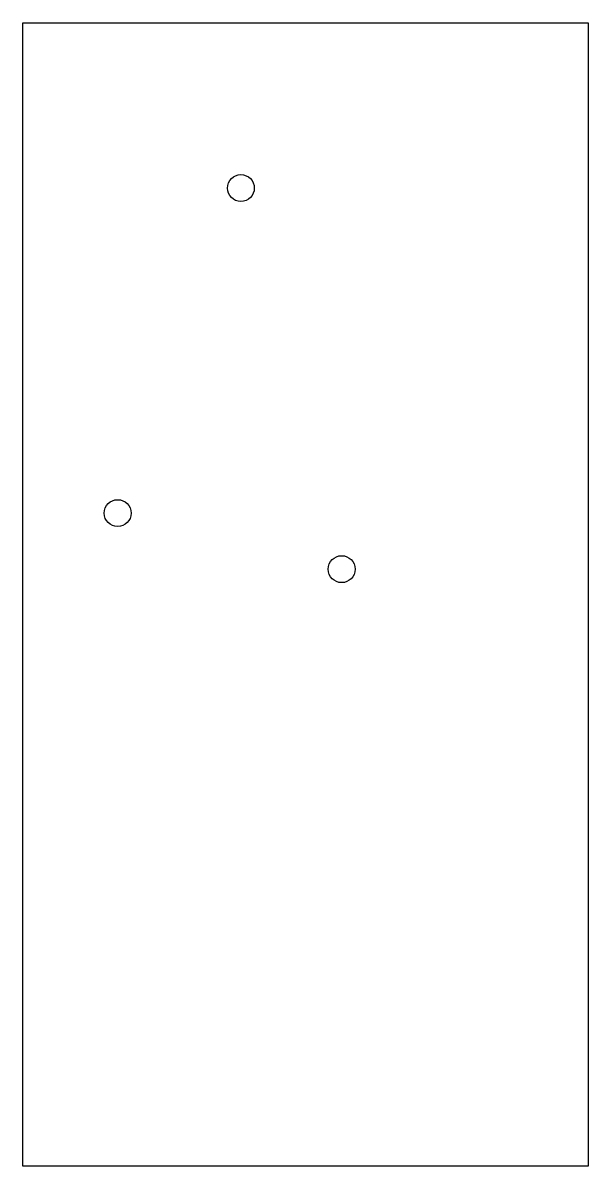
# Model space of a CAD drawing. Header units: inches. Extents: x -1.02 to 1.5, y -5.5 to -0.4.
import ezdxf

# ---------------------------------------------------------------- set-up
doc = ezdxf.new("R2010")
doc.units = ezdxf.units.IN
doc.layers.get('0').update_dxf_attribs({"linetype": 'CONTINUOUS'})

msp = doc.modelspace()

# ---------------------------------------------------------------- linework, layer by layer
msp.add_lwpolyline([(1.5, -5.5), (-1.0232, -5.5), (-1.0232, -0.4), (1.5, -0.4)], close=True)
for centre in [(-0.05, -1.137), (-0.6, -2.587), (0.4, -2.837)]:
    msp.add_circle(centre, 0.06)

doc.saveas('drawing.dxf')
